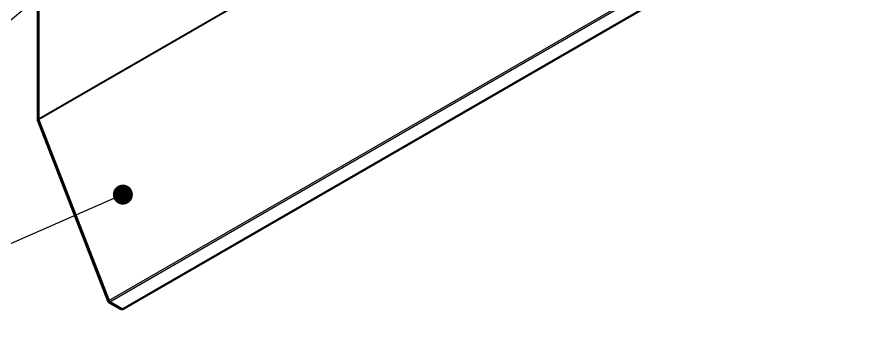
# Model space of a CAD drawing. Header units: millimetres. Extents: x 0 to 4200, y 0 to 2970.
# Drawn here: x 2897 to 3753, y 1556 to 1861 of the extents above; entities that cross this region are included whole.
import ezdxf

# ---------------------------------------------------------------- set-up
doc = ezdxf.new("R2010")
doc.units = ezdxf.units.MM
doc.header["$LTSCALE"] = 10
doc.layers.add('Co ban', color=7, linetype='Continuous', lineweight=50)
doc.layers.add('Symbol (ANSI)', color=7, linetype='Continuous', lineweight=25)
doc.layers.add('Lien manh', color=7, linetype='Continuous', lineweight=25, true_color=0x020305)
doc.styles.add('StandardAM_ANSI', font='')
doc.styles.get('StandardAM_ANSI').set_extended_font_data('VNI-Helve-Condense')
doc.dimstyles.new('Default - mm (ANSI)$7', dxfattribs={"dimscale": 10, "dimtxt": 5, "dimasz": 2, "dimexe": 2, "dimexo": 0.5, "dimgap": 0.8, "dimtad": 1, "dimtoh": 1, "dimdec": 0, "dimrnd": 1e-08, "dimzin": 4, "dimdsep": 46, "dimtxsty": 'StandardAM_ANSI', "dimcen": 0.09, "dimdle": 10, "dimclrd": 256, "dimclre": 256, "dimclrt": 256, "dimadec": 1, "dimazin": 1, "dimtfac": 0.61, "dimtofl": 0, "dimtmove": 0, "dimatfit": 3, "dimldrblk": 'DOT', "dimfxl": 1, "dimtolj": 1, "dimtzin": 4, "dimlwd": -1, "dimlwe": -1, "dimarcsym": 0})

# ---------------------------------------------------------------- blocks, each defined once
blk = doc.blocks.new('_Dot')
at = {"color": 0, "linetype": 'ByBlock', "lineweight": -2}
blk.add_line((-0.5, 0), (-1, 0), dxfattribs=at)
at = {"color": 0, "linetype": 'ByBlock', "const_width": 0.5}
blk.add_lwpolyline([(-0.25, 0, 1), (0.25, 0, 1)], format="xyb", close=True, dxfattribs=at)

msp = doc.modelspace()

# ---------------------------------------------------------------- linework, layer by layer
at = {"layer": 'Co ban'}
for p, q in [((3003.08, 1569.03), (3854.43, 2060.56)), ((2917.93, 1758.75), (2917.93, 2051.48)), ((2918.64, 1759.16), (2918.64, 2051.89)), ((2918.64, 2051.89), (2918.64, 1759.16)), ((2988.23, 1577.12), (2918.12, 1757.82)), ((2988.94, 1577.53), (2918.83, 1758.23)), ((2918.83, 1758.23), (2988.94, 1577.53)), ((3001.02, 1568.92), (2989.46, 1575.59)), ((2990.16, 1576), (3002.08, 1569.13)), ((2990.16, 1576), (3001.72, 1569.33)), ((3001.72, 1569.33), (3001.02, 1568.92))]:
    msp.add_line(p, q, dxfattribs=at)
for centre, major_axis, start_param, end_param in [((2919.34, 1757.93), (-1, 1.73), 0.785398, 1.308997), ((2920.05, 1758.34), (-1, 1.73), 0.785398, 1.308997), ((2920.05, 1758.34), (1, -1.73), 3.926991, 4.45059), ((2989.46, 1577.23), (-1, 1.73), 1.308997, 2.356194), ((2990.16, 1577.64), (-1, 1.73), 1.308997, 2.356194), ((2990.16, 1577.64), (1, -1.73), 4.45059, 5.497787), ((3002.08, 1570.76), (1, -1.73), 5.497787, 6.283185)]:
    msp.add_ellipse(centre, major_axis=major_axis, ratio=0.57735, start_param=start_param, end_param=end_param, dxfattribs=at)
at = {"layer": 'Lien manh'}
for p, q in [((2918.64, 1759.16), (3769.99, 2250.69)), ((3770.18, 2249.76), (2918.83, 1758.23)), ((2988.94, 1577.53), (3840.3, 2069.06)), ((3841.52, 2067.53), (2990.16, 1576)), ((3002.08, 1569.13), (3853.43, 2060.66)), ((2918.64, 1759.16), (2917.93, 1758.75)), ((2918.83, 1758.23), (2918.12, 1757.82)), ((2988.94, 1577.53), (2988.23, 1577.12)), ((2990.16, 1576), (2989.46, 1575.59))]:
    msp.add_line(p, q, dxfattribs=at)

# ---------------------------------------------------------------- leaders
at = {"layer": 'Symbol (ANSI)', "annotation_type": 0, "has_hookline": 1, "hookline_direction": 1}
for points, text_width in [([(2998.15, 1960.86), (2694.39, 1852.46), (2674.39, 1852.46)], 303.06), ([(2952.16, 1909.44), (2706.89, 1702.39), (2686.89, 1702.39)], 452.67), ([(3003.1, 1683.48), (2711.64, 1556.34), (2691.64, 1556.34)], 120.48)]:
    msp.add_leader(points, dimstyle='Default - mm (ANSI)$7', override={"dimgap": 0, "dimtad": 1}, dxfattribs=dict(at, text_width=text_width))

doc.saveas('drawing.dxf')
